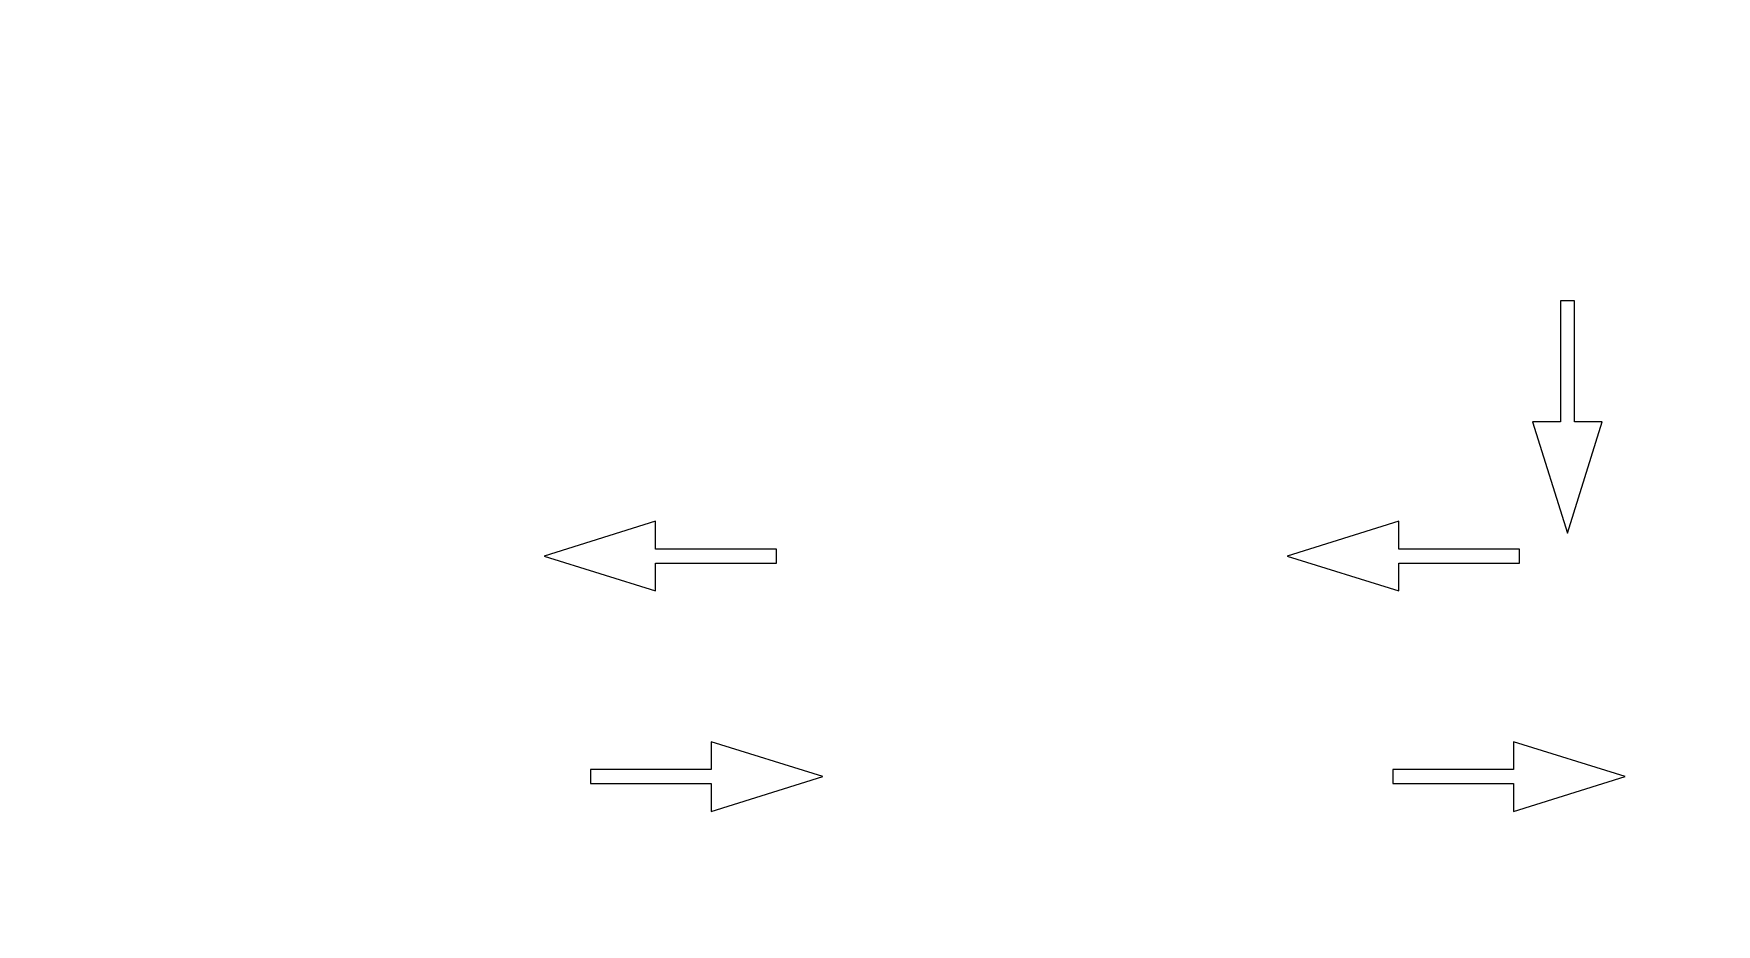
# Model space of a CAD drawing. Header units: millimetres. Extents: x 1351 to 1635, y 1399 to 1500.
# Drawn here: x 1574.59 to 1586.79, y 1462.41 to 1468.87 of the extents above; entities that cross this region are included whole.
import ezdxf

# ---------------------------------------------------------------- set-up
doc = ezdxf.new("R2010")
doc.units = ezdxf.units.MM
doc.layers.get('0').update_dxf_attribs({"color": 181})
doc.layers.add('Capa2', color=210, linetype='Continuous')
doc.layers.add('lineas de piso', color=1, linetype='Continuous')

# ---------------------------------------------------------------- blocks, each defined once
blk = doc.blocks.new('ok')
for p, q in [((394.306, 184.175), (394.193, 184.175)), ((394.193, 184.175), (394.193, 183.2)), ((394.306, 183.2), (394.306, 184.175)), ((394.193, 183.2), (393.968, 183.2)), ((393.968, 183.2), (394.25, 182.3)), ((394.25, 182.3), (394.531, 183.2)), ((394.531, 183.2), (394.306, 183.2))]:
    blk.add_line(p, q)

msp = doc.modelspace()

# ---------------------------------------------------------------- hatches: boundary and pattern name
at = {"true_color": 0x2776bb}
h = msp.add_hatch(color=152, dxfattribs=at)
h.dxf.hatch_style = 1
h.paths.add_polyline_path([(1557.684, 1489.955), (1615.659, 1489.745), (1615.88, 1457.376), (1557.499, 1457.002)])
h.paths.add_polyline_path([(1557.949, 1489.945), (1615.857, 1489.945), (1616.082, 1457.176), (1557.587, 1457.023)])

# ---------------------------------------------------------------- block references
at = {"layer": 'Capa2', "xscale": 0.8977160156402697, "yscale": 0.8977160156402697, "zscale": 0.8977160156402697, "rotation": 90}
for p in [(1743.964, 1109.557), (1749.779, 1109.557)]:
    msp.add_blockref('ok', p, dxfattribs=at)
at = {"layer": 'lineas de piso', "xscale": 0.8977160156402697, "yscale": 0.8977160156402697, "zscale": 0.8977160156402697}
msp.add_blockref('ok', (1231.783, 1301.593), dxfattribs=at)
at = {"layer": 'lineas de piso', "xscale": 0.8977160156402697, "yscale": 0.8977160156402697, "zscale": 0.8977160156402697, "rotation": 270}
for p in [(1414.637, 1819.004), (1420.023, 1819.004)]:
    msp.add_blockref('ok', p, dxfattribs=at)

doc.saveas('drawing.dxf')
